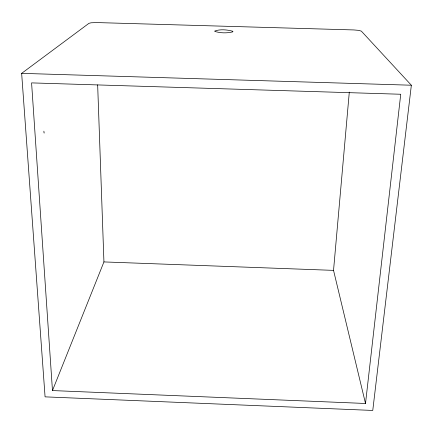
<?xml version="1.0" encoding="UTF-8"?>
<svg xmlns="http://www.w3.org/2000/svg" width="433" height="433" viewBox="0 0 433 433"><rect width="100%" height="100%" fill="white"/><g stroke="black" fill="none" stroke-linecap="round" stroke-linejoin="round"><path stroke-width="0.65" d="M365.506 403.48L400.736 94.253L31.587 82.892L52.469 390.566L365.506 403.48L333.534 270.371L349.301 92.121M411.35 85.225L372.764 410.446L45.075 396.855L21.65 73.356L88.944 23.333L91.065 22.792L96.7 22.57L353.826 29.942L358.757 30.37L361.366 31.149L411.35 85.225L21.65 73.356M52.469 390.566L103.936 261.922L97.658 84.9M103.936 261.922L333.534 270.371M44.025 132.422L44.139 133.088M43.885 131.172L43.982 132.13M232.878 31.587L232.526 31.945C226.827 33.254 220.521 33.173 214.925 31.436L214.708 31.062C220.235 29.049 226.946 29.677 232.608 31.214L232.878 31.587"/></g></svg>
